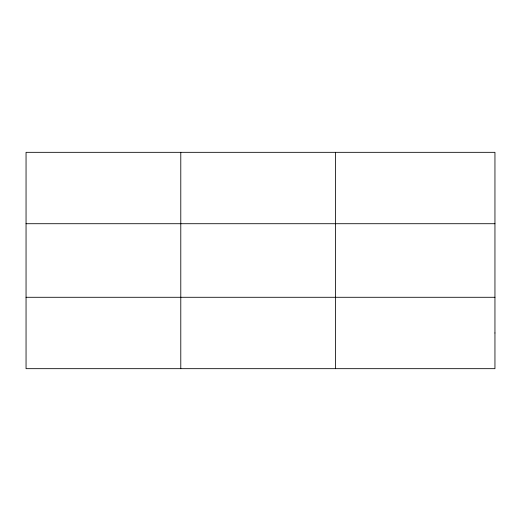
<?xml version="1.0" encoding="UTF-8"?>
<svg xmlns="http://www.w3.org/2000/svg" width="521" height="521" viewBox="0 0 521 521"><rect width="100%" height="100%" fill="white"/><g stroke="black" fill="none" stroke-linecap="round" stroke-linejoin="round"><path stroke-width="0.78" d="M180.787 152.327L180.787 368.673M335.524 152.327L335.524 368.673M26.05 223.717L494.95 223.717M26.05 297.283L494.95 297.283M494.95 332.978L494.95 368.673L26.05 368.673L26.05 152.327L494.95 152.327L494.95 332.978"/></g></svg>
